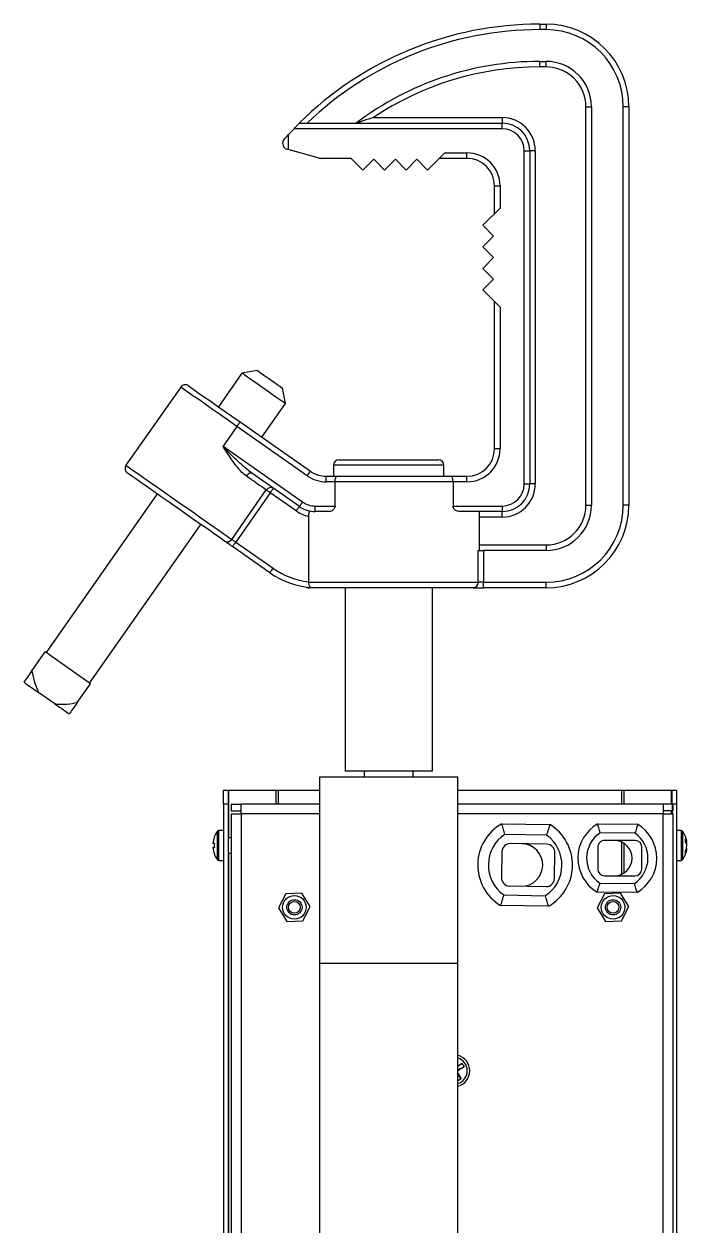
# Model space of a CAD drawing. Extents: x 17.1 to 113.1, y 3.8 to 84.5.
# Drawn here: x 79.36 to 85.36, y 41.66 to 52.54 of the extents above; entities that cross this region are included whole.
import ezdxf

# ---------------------------------------------------------------- set-up
doc = ezdxf.new("R2010")
doc.units = 0
doc.header["$MEASUREMENT"] = 0
doc.layers.add('OBJECT', color=7, linetype='CONTINUOUS')

msp = doc.modelspace()

# ---------------------------------------------------------------- linework, layer by layer
at = {"layer": 'OBJECT'}
for p, q in [((84.03, 52.539), (84.03, 52.489)), ((84.03, 52.539), (84.087, 52.539)), ((84.087, 52.489), (84.03, 52.489)), ((84.087, 52.539), (84.087, 52.489)), ((84.03, 52.201), (84.087, 52.201)), ((84.03, 52.151), (84.03, 52.201)), ((84.087, 52.151), (84.03, 52.151)), ((84.087, 52.151), (84.087, 52.201)), ((84.449, 51.789), (84.499, 51.789)), ((84.449, 48.184), (84.449, 51.789)), ((84.499, 51.789), (84.499, 48.184)), ((84.837, 51.789), (84.787, 51.789)), ((84.787, 48.184), (84.787, 51.789)), ((84.837, 51.789), (84.837, 48.184)), ((81.754, 51.536), (81.807, 51.592)), ((83.69, 51.592), (81.807, 51.592)), ((81.854, 51.642), (83.69, 51.642)), ((82.524, 51.692), (83.69, 51.692)), ((83.69, 51.692), (83.69, 51.642)), ((83.69, 51.592), (83.69, 51.642)), ((81.754, 51.536), (81.754, 51.403)), ((81.704, 51.455), (81.704, 51.463)), ((82.034, 51.325), (81.754, 51.403)), ((83.015, 51.217), (83.171, 51.373)), ((83.171, 51.373), (83.371, 51.373)), ((83.371, 51.323), (83.371, 51.373)), ((83.89, 51.392), (83.94, 51.392)), ((83.89, 48.375), (83.89, 51.392)), ((83.94, 51.392), (83.94, 48.375)), ((83.99, 51.392), (83.94, 51.392)), ((83.99, 51.392), (83.99, 48.375)), ((82.324, 51.323), (82.047, 51.323)), ((82.324, 51.323), (82.43, 51.217)), ((82.43, 51.217), (82.528, 51.315)), ((82.528, 51.315), (82.625, 51.217)), ((82.625, 51.217), (82.723, 51.315)), ((82.723, 51.315), (82.82, 51.217)), ((82.82, 51.217), (82.918, 51.315)), ((82.918, 51.315), (83.015, 51.217)), ((83.371, 51.323), (83.121, 51.323)), ((83.621, 51.073), (83.671, 51.073)), ((83.621, 50.823), (83.621, 51.073)), ((83.671, 51.073), (83.671, 50.873)), ((83.671, 50.873), (83.515, 50.717)), ((83.515, 50.717), (83.613, 50.62)), ((83.613, 50.62), (83.515, 50.522)), ((83.515, 50.522), (83.613, 50.425)), ((83.613, 50.425), (83.515, 50.327)), ((83.515, 50.327), (83.613, 50.23)), ((83.613, 50.23), (83.515, 50.132)), ((83.515, 50.132), (83.671, 49.976)), ((83.621, 48.694), (83.621, 50.026)), ((83.671, 49.976), (83.671, 48.694)), ((81.333, 49.378), (81.121, 49.074)), ((81.473, 49.402), (81.333, 49.378)), ((80.78, 49.252), (80.284, 48.544)), ((81.727, 49.103), (81.702, 49.242)), ((81.514, 48.799), (81.727, 49.103)), ((81.289, 48.895), (81.163, 48.716)), ((81.926, 48.449), (81.289, 48.895)), ((81.317, 48.936), (81.955, 48.49)), ((81.163, 48.716), (81.883, 48.212)), ((83.671, 48.694), (83.621, 48.694)), ((82.163, 48.544), (82.163, 48.444)), ((83.163, 48.544), (82.163, 48.544)), ((82.213, 48.594), (83.113, 48.594)), ((83.163, 48.444), (83.163, 48.544)), ((81.854, 48.171), (81.423, 48.473)), ((82.098, 48.394), (82.098, 48.444)), ((82.098, 48.444), (82.196, 48.444)), ((82.196, 48.444), (83.226, 48.444)), ((83.226, 48.444), (83.371, 48.444)), ((83.371, 48.394), (83.371, 48.444)), ((82.177, 48.394), (82.098, 48.394)), ((82.177, 48.175), (82.177, 48.394)), ((83.245, 48.394), (82.177, 48.394)), ((83.245, 48.394), (83.245, 48.175)), ((83.371, 48.394), (83.245, 48.394)), ((83.89, 48.375), (83.94, 48.375)), ((83.99, 48.375), (83.94, 48.375)), ((80.568, 48.284), (79.562, 46.847)), ((81.242, 47.873), (81.554, 48.32)), ((81.591, 48.294), (81.278, 47.848)), ((81.826, 48.13), (81.591, 48.294)), ((81.998, 48.175), (82.177, 48.175)), ((81.998, 48.125), (81.998, 48.175)), ((82.124, 48.125), (81.998, 48.125)), ((83.245, 48.175), (83.69, 48.175)), ((83.69, 48.125), (83.298, 48.125)), ((83.486, 47.772), (83.486, 48.125)), ((83.69, 48.175), (83.69, 48.125)), ((83.69, 48.075), (83.69, 48.125)), ((84.449, 48.184), (84.499, 48.184)), ((84.837, 48.184), (84.787, 48.184)), ((79.955, 46.572), (80.961, 48.009)), ((81.936, 48.082), (81.936, 47.489)), ((83.69, 48.075), (83.486, 48.075)), ((81.588, 47.57), (81.249, 47.807)), ((81.278, 47.848), (81.616, 47.611)), ((83.486, 47.822), (84.087, 47.822)), ((84.087, 47.822), (84.087, 47.772)), ((83.474, 47.484), (83.474, 47.772)), ((83.474, 47.772), (83.521, 47.772)), ((83.521, 47.772), (83.521, 47.484)), ((84.087, 47.772), (83.521, 47.772)), ((81.936, 47.489), (81.936, 47.484)), ((81.936, 47.484), (83.474, 47.484)), ((83.521, 47.484), (83.474, 47.484)), ((83.521, 47.434), (83.521, 47.484)), ((83.521, 47.484), (84.087, 47.484)), ((84.087, 47.434), (84.087, 47.484)), ((83.427, 47.434), (81.942, 47.434)), ((82.268, 47.434), (82.268, 45.774)), ((83.058, 45.774), (83.058, 47.434)), ((83.427, 47.434), (83.521, 47.434)), ((84.087, 47.434), (83.521, 47.434)), ((79.433, 46.682), (79.554, 46.853)), ((79.963, 46.566), (79.554, 46.853)), ((79.64, 46.384), (79.492, 46.487)), ((79.843, 46.395), (79.963, 46.566)), ((82.038, 44.036), (82.038, 45.724)), ((82.038, 45.724), (83.288, 45.724)), ((83.058, 45.774), (82.268, 45.774)), ((82.44, 45.774), (82.44, 45.724)), ((82.885, 45.724), (82.885, 45.774)), ((83.288, 44.036), (83.288, 45.724)), ((81.168, 45.601), (81.208, 45.601)), ((81.168, 45.476), (81.168, 45.601)), ((81.208, 45.601), (81.208, 45.476)), ((81.208, 45.601), (81.216, 45.601)), ((81.216, 45.601), (81.644, 45.601)), ((81.216, 45.17), (81.216, 45.601)), ((81.644, 45.601), (81.665, 45.601)), ((81.644, 45.476), (81.644, 45.601)), ((81.665, 45.601), (82.038, 45.601)), ((81.665, 45.476), (81.665, 45.601)), ((83.288, 45.601), (84.77, 45.601)), ((84.77, 45.601), (84.791, 45.601)), ((84.77, 45.601), (84.77, 45.476)), ((84.791, 45.601), (85.219, 45.601)), ((84.791, 45.601), (84.791, 45.476)), ((85.219, 45.601), (85.228, 45.601)), ((85.219, 45.601), (85.219, 45.476)), ((85.228, 45.601), (85.268, 45.601)), ((85.228, 45.476), (85.228, 45.601)), ((85.268, 45.601), (85.268, 45.476)), ((81.208, 45.476), (81.168, 45.476)), ((81.168, 45.476), (81.168, 38.951)), ((81.208, 45.476), (81.208, 38.951)), ((81.238, 45.476), (81.238, 45.416)), ((81.238, 45.476), (81.328, 45.476)), ((81.238, 45.416), (81.328, 45.416)), ((81.238, 45.386), (81.238, 39.041)), ((81.238, 45.386), (81.328, 45.386)), ((81.328, 45.386), (81.328, 45.476)), ((82.038, 45.476), (81.328, 45.476)), ((81.328, 45.386), (81.328, 39.041)), ((82.038, 45.386), (81.328, 45.386)), ((85.148, 45.476), (83.288, 45.476)), ((85.148, 45.386), (83.288, 45.386)), ((85.148, 45.476), (85.148, 45.386)), ((85.238, 45.476), (85.148, 45.476)), ((85.238, 45.416), (85.148, 45.416)), ((85.148, 45.386), (85.238, 45.386)), ((85.148, 39.182), (85.148, 45.386)), ((85.219, 45.416), (85.219, 45.386)), ((85.268, 45.476), (85.228, 45.476)), ((85.228, 45.476), (85.228, 45.386)), ((85.238, 45.416), (85.238, 45.476)), ((85.238, 39.179), (85.238, 45.386)), ((85.268, 45.476), (85.268, 39.178)), ((83.688, 45.297), (84.121, 45.29)), ((84.555, 45.296), (84.916, 45.293)), ((81.112, 44.973), (81.112, 45.23)), ((81.168, 45.236), (81.124, 45.236)), ((81.124, 44.966), (81.124, 45.236)), ((81.238, 45.17), (81.208, 45.17)), ((84.092, 45.195), (83.714, 45.201)), ((84.892, 45.213), (84.577, 45.216)), ((85.311, 45.236), (85.268, 45.236)), ((85.311, 45.236), (85.311, 44.966)), ((85.323, 45.23), (85.323, 44.973)), ((84.094, 45.112), (83.763, 45.118)), ((84.556, 45.086), (84.555, 44.89)), ((84.895, 45.145), (84.619, 45.147)), ((84.77, 45.133), (84.77, 44.84)), ((84.791, 45.122), (84.791, 44.851)), ((84.955, 44.886), (84.956, 45.082)), ((85.354, 45.126), (85.363, 45.127)), ((85.359, 45.076), (85.363, 45.076)), ((85.362, 45.101), (85.363, 45.105)), ((85.363, 45.105), (85.362, 45.105)), ((81.124, 44.966), (81.168, 44.966)), ((81.208, 45.032), (81.238, 45.032)), ((81.216, 39.395), (81.216, 45.032)), ((83.687, 45.045), (83.683, 44.81)), ((84.163, 44.801), (84.167, 45.037)), ((85.268, 44.966), (85.311, 44.966)), ((83.756, 44.734), (84.087, 44.728)), ((84.574, 44.759), (84.889, 44.756)), ((84.616, 44.827), (84.892, 44.825)), ((81.732, 44.663), (81.665, 44.535)), ((81.876, 44.669), (81.732, 44.663)), ((81.953, 44.547), (81.876, 44.669)), ((83.705, 44.653), (84.082, 44.646)), ((84.911, 44.676), (84.55, 44.679)), ((84.617, 44.663), (84.55, 44.535)), ((84.761, 44.669), (84.617, 44.663)), ((84.838, 44.547), (84.761, 44.669)), ((81.665, 44.535), (81.742, 44.414)), ((81.886, 44.42), (81.953, 44.547)), ((84.109, 44.55), (83.675, 44.557)), ((84.55, 44.535), (84.627, 44.414)), ((84.771, 44.42), (84.838, 44.547)), ((81.742, 44.414), (81.886, 44.42)), ((84.627, 44.414), (84.771, 44.42)), ((82.038, 44.036), (83.288, 44.036)), ((82.038, 35.064), (82.038, 44.036)), ((83.288, 35.064), (83.288, 44.036)), ((83.288, 43.105), (83.325, 43.128)), ((83.325, 43.128), (83.288, 43.099)), ((83.325, 43.128), (83.345, 43.095)), ((83.345, 43.095), (83.288, 43.061)), ((83.345, 43.095), (83.288, 43.069)), ((83.288, 43.038), (83.318, 42.988)), ((83.318, 42.988), (83.288, 43.028)), ((83.318, 42.988), (83.288, 42.969))]:
    msp.add_line(p, q, dxfattribs=at)
at = {"layer": 'OBJECT', "flags": 128}
for points in [[(81.807, 51.592), (81.816, 51.602), (81.825, 51.612), (81.833, 51.62), (81.84, 51.628), (81.846, 51.634), (81.85, 51.639), (81.853, 51.642), (81.854, 51.642)], [(81.718, 51.497), (81.725, 51.506), (81.734, 51.515), (81.744, 51.525), (81.754, 51.536)], [(81.754, 51.403), (81.75, 51.404), (81.745, 51.405), (81.741, 51.406)], [(81.727, 49.103), (81.721, 49.107), (81.704, 49.118), (81.677, 49.137), (81.642, 49.162), (81.6, 49.191), (81.554, 49.224), (81.506, 49.257), (81.46, 49.289), (81.418, 49.318), (81.383, 49.343), (81.356, 49.362), (81.339, 49.374), (81.333, 49.378)], [(81.473, 49.402), (81.474, 49.401), (81.487, 49.393), (81.51, 49.376), (81.541, 49.354), (81.578, 49.329), (81.616, 49.302), (81.65, 49.278), (81.678, 49.259), (81.696, 49.246), (81.702, 49.242), (81.702, 49.242)], [(81.289, 48.895), (81.213, 48.948), (81.139, 49), (81.068, 49.05), (81.002, 49.096), (80.943, 49.138), (80.891, 49.174), (80.848, 49.204), (80.815, 49.227), (80.793, 49.243), (80.781, 49.251), (80.78, 49.252)], [(80.85, 49.264), (80.855, 49.26), (80.872, 49.248), (80.901, 49.228), (80.939, 49.201), (80.987, 49.168), (81.042, 49.129), (81.105, 49.085), (81.173, 49.037), (81.244, 48.988), (81.317, 48.936)], [(81.289, 48.895), (81.294, 48.903), (81.3, 48.911), (81.305, 48.918), (81.309, 48.924), (81.312, 48.929), (81.315, 48.933), (81.317, 48.935), (81.317, 48.936)], [(80.284, 48.544), (80.285, 48.543), (80.295, 48.536), (80.317, 48.521), (80.349, 48.498), (80.392, 48.468), (80.445, 48.431), (80.505, 48.389), (80.573, 48.342), (80.645, 48.291), (80.721, 48.238), (80.798, 48.184), (80.876, 48.13), (80.951, 48.077), (81.023, 48.027), (81.089, 47.98), (81.149, 47.938), (81.2, 47.903), (81.242, 47.873)], [(81.177, 47.858), (81.137, 47.886), (81.087, 47.92), (81.03, 47.961), (80.966, 48.006), (80.896, 48.054), (80.823, 48.105), (80.749, 48.157), (80.675, 48.209), (80.604, 48.259), (80.536, 48.306), (80.475, 48.35), (80.42, 48.388), (80.374, 48.42), (80.338, 48.445), (80.313, 48.463), (80.299, 48.472), (80.297, 48.474)], [(81.373, 48.447), (81.379, 48.455), (81.385, 48.461), (81.392, 48.467), (81.399, 48.471), (81.406, 48.474), (81.413, 48.475), (81.418, 48.475), (81.423, 48.473)], [(81.554, 48.32), (81.538, 48.332), (81.519, 48.345), (81.499, 48.359), (81.476, 48.374), (81.453, 48.391), (81.427, 48.409), (81.401, 48.427), (81.373, 48.447)], [(81.926, 48.449), (81.932, 48.457), (81.937, 48.464), (81.942, 48.471), (81.947, 48.478), (81.95, 48.483), (81.953, 48.487), (81.955, 48.489), (81.955, 48.49)], [(81.591, 48.294), (81.596, 48.302), (81.601, 48.31), (81.606, 48.317), (81.611, 48.323), (81.614, 48.329), (81.617, 48.332), (81.619, 48.335), (81.619, 48.335)], [(81.591, 48.294), (81.585, 48.298), (81.58, 48.302), (81.574, 48.306), (81.569, 48.309), (81.565, 48.312), (81.561, 48.315), (81.557, 48.318), (81.554, 48.32)], [(81.826, 48.13), (81.831, 48.138), (81.837, 48.145), (81.842, 48.152), (81.846, 48.159), (81.85, 48.164), (81.852, 48.168), (81.854, 48.17), (81.854, 48.171)], [(81.854, 48.171), (81.855, 48.171), (81.857, 48.174), (81.859, 48.178), (81.863, 48.183), (81.867, 48.189), (81.872, 48.196), (81.878, 48.204), (81.883, 48.212)], [(81.249, 47.807), (81.238, 47.815), (81.227, 47.822), (81.217, 47.83), (81.207, 47.837), (81.198, 47.843), (81.19, 47.849), (81.183, 47.854), (81.177, 47.858)], [(81.242, 47.873), (81.245, 47.871), (81.248, 47.869), (81.252, 47.866), (81.257, 47.863), (81.262, 47.859), (81.267, 47.856), (81.272, 47.852), (81.278, 47.848)], [(81.249, 47.807), (81.25, 47.808), (81.251, 47.81), (81.254, 47.814), (81.258, 47.819), (81.262, 47.825), (81.267, 47.832), (81.272, 47.84), (81.278, 47.848)], [(81.588, 47.57), (81.588, 47.571), (81.59, 47.573), (81.593, 47.577), (81.596, 47.582), (81.6, 47.588), (81.605, 47.595), (81.611, 47.603), (81.616, 47.611)], [(79.361, 46.579), (79.371, 46.572), (79.382, 46.564), (79.396, 46.554), (79.412, 46.543), (79.43, 46.531), (79.45, 46.517), (79.47, 46.502), (79.492, 46.487)], [(79.64, 46.384), (79.662, 46.368), (79.683, 46.354), (79.702, 46.34), (79.72, 46.328), (79.736, 46.316), (79.75, 46.307), (79.762, 46.299), (79.771, 46.292)], [(81.085, 45.119), (81.082, 45.119), (81.08, 45.119), (81.078, 45.119), (81.077, 45.119), (81.075, 45.12), (81.074, 45.12), (81.073, 45.12), (81.072, 45.12)], [(81.072, 45.083), (81.073, 45.083), (81.074, 45.083), (81.075, 45.083), (81.077, 45.084), (81.078, 45.084), (81.08, 45.084), (81.082, 45.084), (81.085, 45.084)], [(81.085, 45.025), (81.085, 45.025), (81.084, 45.025), (81.084, 45.025), (81.084, 45.025)]]:
    msp.add_lwpolyline(points, dxfattribs=at)
at = {"layer": 'OBJECT'}
for centre, radius in [((81.809, 44.541), 0.107), ((84.694, 44.541), 0.107), ((81.809, 44.541), 0.069), ((81.809, 44.541), 0.0532), ((84.694, 44.541), 0.069), ((84.694, 44.541), 0.0532)]:
    msp.add_circle(centre, radius, dxfattribs=at)
for centre, radius, start, end in [((84.03, 49.45), 3.089, 90, 134.7928), ((84.03, 49.45), 3.039, 90, 133.8353), ((84.087, 51.789), 0.75, 0, 90), ((84.087, 51.789), 0.7, 0, 90), ((84.03, 49.45), 2.751, 90, 127.1709), ((84.03, 49.45), 2.701, 90, 123.8917), ((84.087, 51.789), 0.412, 0, 90), ((84.087, 51.789), 0.362, 0, 90), ((83.69, 51.392), 0.3, 0, 90), ((83.69, 51.392), 0.25, 0, 90), ((83.69, 51.392), 0.2, 0, 90), ((81.754, 51.463), 0.05, 136.8214, 180), ((81.754, 51.455), 0.05, 180, 254.528), ((83.371, 51.073), 0.3, 360, 90), ((82.047, 51.373), 0.05, 254.528, 270), ((83.371, 51.073), 0.25, 360, 90), ((80.821, 49.223), 0.05, 55, 145), ((83.371, 48.694), 0.3, 270, 0), ((83.371, 48.694), 0.25, 270, 0), ((80.325, 48.515), 0.05, 145, 235), ((82.213, 48.544), 0.05, 90, 180), ((83.113, 48.544), 0.05, 0, 90), ((82.098, 48.694), 0.3, 235, 270), ((82.098, 48.694), 0.25, 235, 270), ((81.595, 48.295), 0.0473, 58.8065, 148.3579), ((83.69, 48.375), 0.2, 270, 0), ((83.69, 48.375), 0.25, 270, 0), ((83.69, 48.375), 0.3, 270, 0), ((81.998, 48.375), 0.3, 235, 258.1852), ((81.998, 48.375), 0.25, 235, 270), ((81.998, 48.375), 0.2, 235, 270), ((84.087, 48.184), 0.412, 270, 0), ((84.087, 48.184), 0.7, 270, 0), ((84.087, 48.184), 0.75, 270, 0), ((84.087, 48.184), 0.362, 270, 0), ((81.201, 47.898), 0.0473, 238.8072, 328.3573), ((82.018, 48.184), 0.75, 235, 265.3298), ((82.018, 48.184), 0.7, 235, 263.3221), ((83.426, 47.483), 0.0484, 272.1015, 1.9582), ((81.942, 47.484), 0.05, 241.4181, 270), ((83.898, 44.924), 0.429, 119.3787, 238.6747), ((83.898, 44.924), 0.429, 299.3787, 58.6747), ((84.733, 44.986), 0.358, 119.8718, 239.1677), ((84.733, 44.986), 0.357, 299.8718, 59.1677), ((81.293, 45.101), 0.222, 159.8784, 175.2555), ((81.291, 45.101), 0.221, 144.3318, 159.6689), ((80.744, 44.763), 0.536, 50.5974, 50.6725), ((81.124, 45.221), 0.015, 90, 144.3318), ((83.898, 44.924), 0.333, 123.5977, 234.4557), ((83.898, 44.924), 0.333, 303.5977, 54.4557), ((84.733, 44.986), 0.278, 124.0908, 234.9487), ((84.733, 44.986), 0.277, 304.0908, 54.9487), ((85.311, 45.221), 0.015, 35.6682, 90), ((85.144, 45.101), 0.221, 7.9922, 35.6682), ((81.293, 45.101), 0.222, 184.7444, 200.1216), ((81.354, 45.101), 0.27, 176.3608, 183.6392), ((83.762, 45.043), 0.0744, 89.0267, 179.0267), ((83.865, 44.924), 0.192, 269.0267, 89.0267), ((84.093, 45.038), 0.0744, 359.0267, 89.0267), ((84.618, 45.085), 0.062, 89.5197, 179.5197), ((84.706, 44.986), 0.16, 269.5197, 89.5197), ((84.894, 45.083), 0.062, 359.5197, 89.5197), ((85.144, 45.101), 0.221, 324.3318, 352.0078), ((85.281, 45.115), 0.083, 8.3731, 33.3301), ((85.177, 45.147), 0.174, 355.4693, 4.5307), ((85.268, 45.083), 0.0963, 8.483, 31.0832), ((85.208, 45.114), 0.155, 335.8159, 353.9359), ((85.221, 45.091), 0.142, 334.8121, 354.0175), ((85.214, 45.09), 0.15, 5.9076, 14.1982), ((81.291, 45.101), 0.221, 200.3311, 215.6682), ((81.124, 44.981), 0.015, 215.6682, 270), ((85.311, 44.981), 0.015, 270, 324.3318), ((85.255, 45.04), 0.0959, 353.8936, 6.1064), ((84.617, 44.889), 0.062, 179.5197, 269.5197), ((84.893, 44.887), 0.062, 269.5197, 359.5197), ((83.758, 44.808), 0.0744, 179.0267, 269.0267), ((84.089, 44.803), 0.0744, 269.0267, 359.0267), ((83.252, 43.061), 0.145, 284.4263, 75.5737), ((83.252, 43.061), 0.122, 287.1625, 72.8375)]:
    msp.add_arc(centre, radius, start, end, dxfattribs=at)
for points, knots in [([(82.524, 51.692), (82.524, 51.692), (82.487, 51.681), (82.438, 51.666), (82.388, 51.649), (82.374, 51.644), (82.369, 51.643), (82.368, 51.643), (82.368, 51.642)], [0, 0, 0, 0, 0.002092, 0.637961, 0.849635, 0.923219, 0.965789, 1, 1, 1, 1]), ([(81.373, 48.447), (81.359, 48.458), (81.33, 48.481), (81.288, 48.531), (81.243, 48.592), (81.201, 48.656), (81.174, 48.698), (81.163, 48.716), (81.163, 48.716)], [0, 0, 0, 0, 0.175046, 0.350567, 0.58693, 0.823547, 0.99725, 1, 1, 1, 1]), ([(81.423, 48.473), (81.392, 48.498), (81.317, 48.557), (81.233, 48.644), (81.178, 48.7), (81.163, 48.716), (81.163, 48.716)], [0, 0, 0, 0, 0.345056, 0.821452, 0.997144, 1, 1, 1, 1]), ([(82.177, 48.394), (82.177, 48.4), (82.178, 48.411), (82.181, 48.425), (82.185, 48.436), (82.19, 48.443), (82.194, 48.444), (82.196, 48.444), (82.196, 48.444)], [0, 0, 0, 0, 0.197777, 0.395365, 0.598087, 0.812873, 0.995764, 1, 1, 1, 1]), ([(83.245, 48.394), (83.245, 48.4), (83.244, 48.411), (83.242, 48.425), (83.237, 48.436), (83.232, 48.443), (83.228, 48.444), (83.226, 48.444), (83.226, 48.444)], [0, 0, 0, 0, 0.197777, 0.395365, 0.598087, 0.812873, 0.995764, 1, 1, 1, 1]), ([(81.955, 48.129), (81.953, 48.129), (81.948, 48.129), (81.943, 48.121), (81.939, 48.108), (81.937, 48.095), (81.937, 48.086), (81.936, 48.082)], [0, 0, 0, 0, 0.227851, 0.45664, 0.66331, 0.855987, 1, 1, 1, 1]), ([(82.177, 48.175), (82.177, 48.171), (82.176, 48.163), (82.17, 48.15), (82.158, 48.137), (82.142, 48.127), (82.13, 48.126), (82.124, 48.125)], [0, 0, 0, 0, 0.132537, 0.264239, 0.462925, 0.750208, 1, 1, 1, 1]), ([(83.298, 48.125), (83.29, 48.127), (83.277, 48.128), (83.26, 48.14), (83.251, 48.153), (83.246, 48.165), (83.245, 48.172), (83.245, 48.175)], [0, 0, 0, 0, 0.339641, 0.59476, 0.767035, 0.899946, 1, 1, 1, 1]), ([(81.936, 47.484), (81.937, 47.479), (81.937, 47.469), (81.941, 47.456), (81.948, 47.445), (81.955, 47.439), (81.958, 47.437), (81.958, 47.437), (81.957, 47.437), (81.957, 47.437)], [0, 0, 0, 0, 0.192196, 0.383636, 0.593591, 0.841855, 0.910654, 0.965666, 1, 1, 1, 1]), ([(79.361, 46.579), (79.372, 46.594), (79.392, 46.623), (79.42, 46.662), (79.433, 46.682)], [0, 0, 0, 0, 0.515406, 1, 1, 1, 1]), ([(79.433, 46.682), (79.44, 46.647), (79.451, 46.579), (79.479, 46.517), (79.492, 46.487)], [0, 0, 0, 0, 0.519496, 1, 1, 1, 1]), ([(79.64, 46.384), (79.648, 46.383), (79.685, 46.378), (79.754, 46.38), (79.813, 46.39), (79.843, 46.395)], [0, 0, 0, 0, 0.1168858, 0.5538854, 1, 1, 1, 1]), ([(79.843, 46.395), (79.828, 46.374), (79.8, 46.334), (79.78, 46.305), (79.771, 46.292)], [0, 0, 0, 0, 0.538103, 1, 1, 1, 1]), ([(83.714, 45.201), (83.714, 45.201), (83.711, 45.209), (83.706, 45.228), (83.699, 45.255), (83.692, 45.279), (83.688, 45.294), (83.688, 45.296), (83.688, 45.297)], [0, 0, 0, 0, 0.003689, 0.169182, 0.383484, 0.590873, 0.795386, 1, 1, 1, 1]), ([(84.121, 45.29), (84.121, 45.289), (84.12, 45.287), (84.116, 45.271), (84.109, 45.248), (84.1, 45.222), (84.094, 45.203), (84.092, 45.195), (84.092, 45.195)], [0, 0, 0, 0, 0.204614, 0.409127, 0.616517, 0.830818, 0.996312, 1, 1, 1, 1]), ([(84.577, 45.216), (84.577, 45.216), (84.575, 45.223), (84.571, 45.239), (84.564, 45.261), (84.559, 45.281), (84.556, 45.294), (84.555, 45.295), (84.555, 45.296)], [0, 0, 0, 0, 0.003688, 0.16918, 0.383479, 0.590872, 0.795386, 1, 1, 1, 1]), ([(84.916, 45.293), (84.916, 45.292), (84.916, 45.291), (84.912, 45.278), (84.906, 45.258), (84.9, 45.236), (84.895, 45.22), (84.892, 45.214), (84.892, 45.213)], [0, 0, 0, 0, 0.204614, 0.409128, 0.616519, 0.830817, 0.996312, 1, 1, 1, 1]), ([(84.574, 44.759), (84.574, 44.759), (84.571, 44.752), (84.566, 44.736), (84.56, 44.714), (84.554, 44.695), (84.55, 44.682), (84.55, 44.68), (84.55, 44.679)], [0, 0, 0, 0, 0.003686, 0.169181, 0.383482, 0.590871, 0.795385, 1, 1, 1, 1]), ([(84.911, 44.676), (84.911, 44.677), (84.91, 44.679), (84.907, 44.692), (84.902, 44.711), (84.895, 44.734), (84.891, 44.749), (84.889, 44.756), (84.889, 44.756)], [0, 0, 0, 0, 0.204615, 0.409128, 0.616519, 0.83082, 0.996314, 1, 1, 1, 1]), ([(83.705, 44.653), (83.704, 44.652), (83.702, 44.644), (83.696, 44.626), (83.687, 44.599), (83.68, 44.576), (83.676, 44.56), (83.675, 44.558), (83.675, 44.557)], [0, 0, 0, 0, 0.003688, 0.16918, 0.383482, 0.590872, 0.795386, 1, 1, 1, 1]), ([(84.109, 44.55), (84.108, 44.551), (84.108, 44.553), (84.104, 44.568), (84.098, 44.592), (84.09, 44.619), (84.085, 44.638), (84.082, 44.646), (84.082, 44.646)], [0, 0, 0, 0, 0.204614, 0.4091276, 0.6165181, 0.8308179, 0.9963109, 1, 1, 1, 1])]:
    msp.add_open_spline(points, degree=3, knots=knots, dxfattribs=at)

doc.saveas('drawing.dxf')
